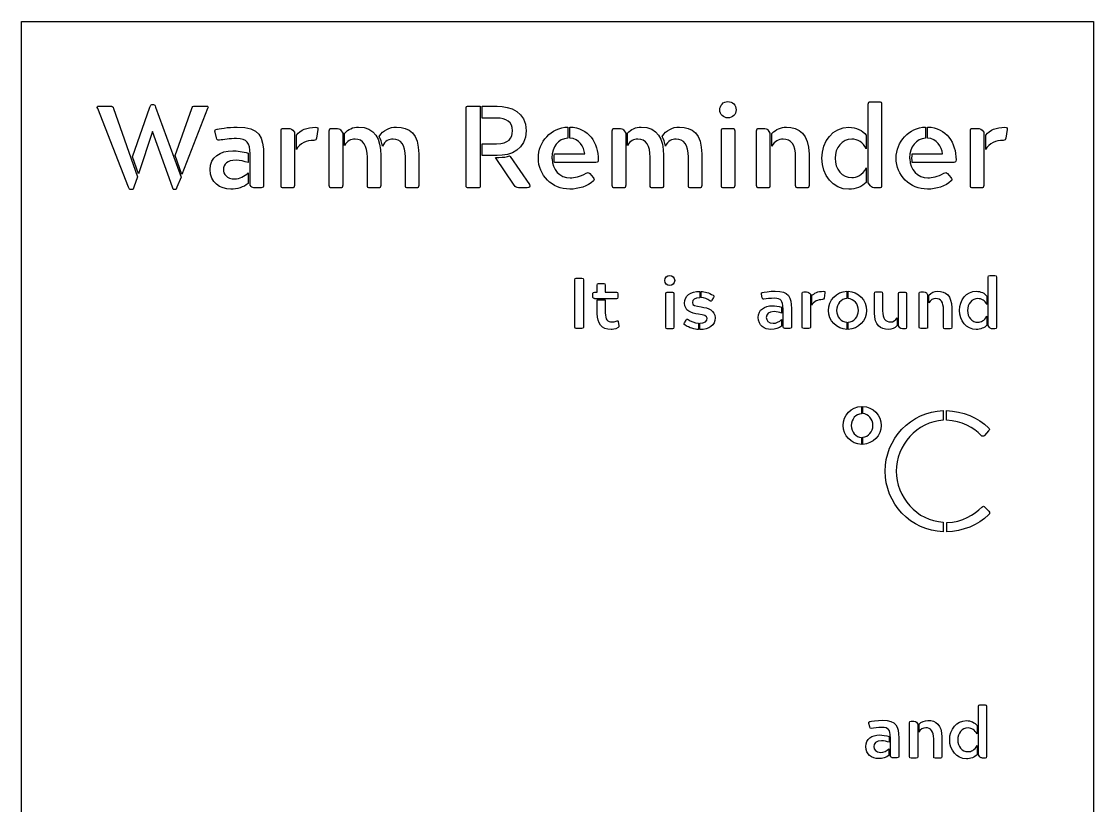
# Model space of a CAD drawing. Header units: centimetres. Extents: x -8.2 to 25.9, y -4.2 to 31.7.
# Drawn here: x 2.1 to 25.9, y 14.32 to 31.73 of the extents above; entities that cross this region are included whole.
import ezdxf

# ---------------------------------------------------------------- set-up
doc = ezdxf.new("R2010")
doc.units = ezdxf.units.CM
doc.header["$MEASUREMENT"] = 0
doc.layers.add('librarydisplayNEWcopy-cut v6_Sketch1', color=7, linetype='Continuous')
doc.layers.add('librarydisplayNEWcopy-cut v6_Sketch6', color=7, linetype='Continuous')

msp = doc.modelspace()

# ---------------------------------------------------------------- linework, layer by layer
at = {"layer": 'librarydisplayNEWcopy-cut v6_Sketch1'}
for p, q in [((2.1, 31.729), (25.9, 31.729)), ((2.1, 0.629), (2.1, 31.729)), ((25.9, 31.729), (25.9, 0.629)), ((4.478, 28.048), (3.793, 29.796)), ((3.822, 29.852), (4.071, 29.852)), ((4.145, 29.796), (4.678, 28.281)), ((4.567, 28.722), (4.952, 29.829)), ((4.997, 29.885), (5.034, 29.885)), ((5.078, 29.829), (5.645, 28.27)), ((5.511, 28.751), (5.882, 29.796)), ((6.234, 29.796), (5.663, 28.329)), ((5.956, 29.852), (6.204, 29.852)), ((11.971, 28.088), (11.971, 29.796)), ((12.027, 29.852), (12.286, 29.852)), ((12.286, 29.852), (12.286, 28.088)), ((12.331, 29.585), (12.331, 29.848)), ((12.331, 29.848), (12.66, 29.848)), ((20.899, 28.148), (20.899, 29.892)), ((20.954, 29.948), (21.139, 29.948)), ((21.195, 29.892), (21.195, 28.088)), ((12.646, 29.585), (12.331, 29.585)), ((5.011, 29.285), (4.7, 28.348)), ((5.452, 28.048), (5.011, 29.285)), ((7.864, 28.088), (7.864, 29.3)), ((7.919, 29.355), (8.012, 29.355)), ((8.682, 29.329), (8.653, 29.14)), ((8.934, 28.088), (8.934, 29.3)), ((8.99, 29.355), (9.086, 29.355)), ((9.186, 29.326), (9.234, 29.251)), ((14.227, 29.385), (14.227, 29.14)), ((14.275, 29.14), (14.275, 29.385)), ((15.216, 28.088), (15.216, 29.3)), ((15.272, 29.355), (15.368, 29.355)), ((15.468, 29.326), (15.516, 29.251)), ((17.639, 28.088), (17.639, 29.3)), ((17.694, 29.355), (17.88, 29.355)), ((17.935, 29.3), (17.935, 28.088)), ((18.42, 28.088), (18.42, 29.3)), ((18.476, 29.355), (18.569, 29.355)), ((18.669, 29.326), (18.717, 29.251)), ((22.169, 29.385), (22.169, 29.14)), ((22.217, 29.14), (22.217, 29.385)), ((23.165, 28.088), (23.165, 29.3)), ((23.221, 29.355), (23.314, 29.355)), ((23.984, 29.329), (23.954, 29.14)), ((6.43, 29.144), (6.4, 29.27)), ((8.16, 29.274), (8.16, 28.088)), ((8.204, 28.885), (8.204, 29.207)), ((9.234, 29.251), (9.234, 28.088)), ((9.275, 29.251), (9.279, 29.251)), ((9.275, 28.974), (9.275, 29.251)), ((15.516, 29.251), (15.516, 28.088)), ((15.553, 28.974), (15.553, 29.251)), ((15.553, 29.251), (15.557, 29.251)), ((18.717, 29.251), (18.717, 28.088)), ((18.761, 28.963), (18.761, 29.244)), ((20.854, 29.207), (20.854, 28.903)), ((23.462, 29.274), (23.462, 28.088)), ((23.506, 28.885), (23.506, 29.207)), ((7.13, 28.807), (7.13, 28.596)), ((12.331, 28.751), (12.331, 29.014)), ((12.331, 29.014), (12.646, 29.014)), ((4.7, 28.348), (4.567, 28.722)), ((5.663, 28.329), (5.511, 28.751)), ((7.178, 28.788), (7.175, 28.788)), ((7.178, 28.092), (7.178, 28.788)), ((7.475, 28.759), (7.475, 28.092)), ((9.779, 28.088), (9.779, 28.718)), ((10.075, 28.751), (10.075, 28.088)), ((10.623, 28.088), (10.623, 28.718)), ((10.92, 28.788), (10.92, 28.088)), ((12.66, 28.751), (12.331, 28.751)), ((13.038, 28.092), (12.62, 28.711)), ((12.62, 28.711), (12.698, 28.711)), ((12.938, 28.744), (12.946, 28.733)), ((12.946, 28.733), (13.375, 28.107)), ((13.875, 28.703), (13.875, 28.681)), ((13.875, 28.681), (13.879, 28.681)), ((13.935, 28.792), (14.605, 28.792)), ((14.853, 28.6), (13.935, 28.6)), ((16.057, 28.088), (16.057, 28.718)), ((16.354, 28.751), (16.354, 28.088)), ((16.905, 28.088), (16.905, 28.718)), ((17.202, 28.788), (17.202, 28.088)), ((19.287, 28.088), (19.287, 28.718)), ((19.584, 28.781), (19.584, 28.088)), ((21.817, 28.703), (21.817, 28.681)), ((21.817, 28.681), (21.821, 28.681)), ((21.876, 28.792), (22.547, 28.792)), ((22.795, 28.6), (21.876, 28.6)), ((7.13, 28.366), (7.13, 28.129)), ((14.716, 28.355), (14.79, 28.262)), ((20.854, 28.477), (20.854, 28.155)), ((22.658, 28.355), (22.732, 28.262)), ((4.678, 28.281), (4.596, 28.048)), ((5.645, 28.27), (5.552, 28.048)), ((9.234, 28.088), (9.23, 28.088)), ((15.516, 28.088), (15.513, 28.088)), ((20.947, 28.077), (20.899, 28.148)), ((4.559, 27.996), (4.515, 27.996)), ((5.511, 27.996), (5.489, 27.996)), ((7.419, 28.037), (7.26, 28.037)), ((8.104, 28.033), (7.919, 28.033)), ((9.175, 28.033), (8.99, 28.033)), ((10.019, 28.033), (9.834, 28.033)), ((10.864, 28.033), (10.679, 28.033)), ((12.231, 28.033), (12.027, 28.033)), ((13.327, 28.037), (13.135, 28.037)), ((15.457, 28.033), (15.272, 28.033)), ((16.298, 28.033), (16.113, 28.033)), ((17.146, 28.033), (16.961, 28.033)), ((17.88, 28.033), (17.694, 28.033)), ((18.661, 28.033), (18.476, 28.033)), ((19.528, 28.033), (19.343, 28.033)), ((21.139, 28.033), (21.047, 28.033)), ((23.406, 28.033), (23.221, 28.033))]:
    msp.add_line(p, q, dxfattribs=at)
for points in [[(3.793, 29.796), (3.774, 29.837), (3.782, 29.852), (3.822, 29.852)], [(4.071, 29.852), (4.111, 29.852), (4.13, 29.84), (4.145, 29.796)], [(4.952, 29.829), (4.967, 29.866), (4.974, 29.885), (4.997, 29.885)], [(5.034, 29.885), (5.056, 29.885), (5.063, 29.866), (5.078, 29.829)], [(5.882, 29.796), (5.897, 29.837), (5.911, 29.852), (5.956, 29.852)], [(6.204, 29.852), (6.245, 29.852), (6.252, 29.84), (6.234, 29.796)], [(11.971, 29.796), (11.971, 29.837), (11.983, 29.852), (12.027, 29.852)], [(12.66, 29.848), (12.957, 29.848), (13.305, 29.722), (13.305, 29.303)], [(17.602, 29.766), (17.602, 29.866), (17.68, 29.952), (17.783, 29.952)], [(17.783, 29.589), (17.683, 29.589), (17.602, 29.666), (17.602, 29.766)], [(17.783, 29.952), (17.883, 29.952), (17.965, 29.87), (17.965, 29.766)], [(17.965, 29.766), (17.965, 29.666), (17.883, 29.589), (17.783, 29.589)], [(20.899, 29.892), (20.899, 29.933), (20.91, 29.948), (20.954, 29.948)], [(21.139, 29.948), (21.18, 29.948), (21.195, 29.933), (21.195, 29.892)], [(13.001, 29.303), (13.001, 29.5), (12.868, 29.585), (12.646, 29.585)], [(6.4, 29.27), (6.389, 29.311), (6.397, 29.326), (6.434, 29.337)], [(6.434, 29.337), (6.463, 29.344), (6.697, 29.385), (6.889, 29.385)], [(6.889, 29.385), (7.386, 29.385), (7.475, 29.166), (7.475, 28.759)], [(7.864, 29.3), (7.864, 29.34), (7.878, 29.355), (7.919, 29.355)], [(8.012, 29.355), (8.093, 29.355), (8.104, 29.34), (8.16, 29.274)], [(8.204, 29.207), (8.297, 29.322), (8.438, 29.381), (8.63, 29.381)], [(8.63, 29.381), (8.682, 29.381), (8.686, 29.366), (8.682, 29.329)], [(8.934, 29.3), (8.934, 29.34), (8.949, 29.355), (8.99, 29.355)], [(9.086, 29.355), (9.134, 29.355), (9.167, 29.348), (9.186, 29.326)], [(9.279, 29.251), (9.353, 29.333), (9.46, 29.385), (9.579, 29.385)], [(9.579, 29.385), (9.949, 29.385), (10.075, 29.122), (10.075, 28.751)], [(10.038, 29.177), (10.138, 29.318), (10.268, 29.385), (10.423, 29.385)], [(10.423, 29.385), (10.708, 29.385), (10.92, 29.233), (10.92, 28.788)], [(12.646, 29.014), (12.916, 29.014), (13.001, 29.14), (13.001, 29.303)], [(13.305, 29.303), (13.305, 28.885), (12.964, 28.751), (12.66, 28.751)], [(13.575, 28.696), (13.575, 29.055), (13.861, 29.374), (14.227, 29.385)], [(14.275, 29.385), (14.694, 29.374), (14.905, 29.033), (14.905, 28.655)], [(15.216, 29.3), (15.216, 29.34), (15.231, 29.355), (15.272, 29.355)], [(15.368, 29.355), (15.416, 29.355), (15.45, 29.348), (15.468, 29.326)], [(15.557, 29.251), (15.631, 29.333), (15.739, 29.385), (15.857, 29.385)], [(15.857, 29.385), (16.228, 29.385), (16.354, 29.122), (16.354, 28.751)], [(16.32, 29.177), (16.42, 29.318), (16.55, 29.385), (16.705, 29.385)], [(16.705, 29.385), (16.991, 29.385), (17.202, 29.233), (17.202, 28.788)], [(17.639, 29.3), (17.639, 29.34), (17.65, 29.355), (17.694, 29.355)], [(17.88, 29.355), (17.92, 29.355), (17.935, 29.34), (17.935, 29.3)], [(18.42, 29.3), (18.42, 29.34), (18.432, 29.355), (18.476, 29.355)], [(18.569, 29.355), (18.617, 29.355), (18.65, 29.348), (18.669, 29.326)], [(18.761, 29.244), (18.85, 29.337), (18.958, 29.381), (19.08, 29.381)], [(19.08, 29.381), (19.365, 29.381), (19.584, 29.229), (19.584, 28.781)], [(19.869, 28.692), (19.869, 29.07), (20.113, 29.381), (20.469, 29.381)], [(20.469, 29.381), (20.624, 29.381), (20.773, 29.307), (20.854, 29.207)], [(21.517, 28.696), (21.517, 29.055), (21.802, 29.374), (22.169, 29.385)], [(22.217, 29.385), (22.636, 29.374), (22.847, 29.033), (22.847, 28.655)], [(23.165, 29.3), (23.165, 29.34), (23.177, 29.355), (23.221, 29.355)], [(23.314, 29.355), (23.395, 29.355), (23.406, 29.34), (23.462, 29.274)], [(23.506, 29.207), (23.599, 29.322), (23.74, 29.381), (23.932, 29.381)], [(23.932, 29.381), (23.984, 29.381), (23.988, 29.366), (23.984, 29.329)], [(6.493, 29.092), (6.452, 29.088), (6.441, 29.103), (6.43, 29.144)], [(6.875, 29.129), (6.726, 29.129), (6.589, 29.107), (6.493, 29.092)], [(7.175, 28.788), (7.175, 29.033), (7.112, 29.129), (6.875, 29.129)], [(8.59, 29.088), (8.43, 29.088), (8.282, 29.033), (8.204, 28.885)], [(8.653, 29.14), (8.645, 29.1), (8.63, 29.088), (8.59, 29.088)], [(9.505, 29.118), (9.416, 29.118), (9.327, 29.077), (9.275, 28.974)], [(9.779, 28.718), (9.779, 28.974), (9.69, 29.118), (9.505, 29.118)], [(10.112, 28.959), (10.105, 29.037), (10.075, 29.129), (10.038, 29.177)], [(10.349, 29.118), (10.268, 29.118), (10.168, 29.081), (10.112, 28.959)], [(10.623, 28.718), (10.623, 28.992), (10.523, 29.118), (10.349, 29.118)], [(14.227, 29.14), (14.02, 29.126), (13.875, 28.948), (13.875, 28.703)], [(14.605, 28.792), (14.587, 28.944), (14.487, 29.129), (14.275, 29.14)], [(15.783, 29.118), (15.694, 29.118), (15.605, 29.077), (15.553, 28.974)], [(16.057, 28.718), (16.057, 28.974), (15.968, 29.118), (15.783, 29.118)], [(16.394, 28.959), (16.387, 29.037), (16.357, 29.129), (16.32, 29.177)], [(16.631, 29.118), (16.55, 29.118), (16.446, 29.081), (16.394, 28.959)], [(16.905, 28.718), (16.905, 28.992), (16.805, 29.118), (16.631, 29.118)], [(19.006, 29.118), (18.909, 29.118), (18.813, 29.07), (18.761, 28.963)], [(19.287, 28.718), (19.287, 28.992), (19.187, 29.118), (19.006, 29.118)], [(20.532, 29.118), (20.317, 29.118), (20.161, 28.926), (20.161, 28.692)], [(20.854, 28.903), (20.784, 29.048), (20.665, 29.118), (20.532, 29.118)], [(22.169, 29.14), (21.962, 29.126), (21.817, 28.948), (21.817, 28.703)], [(22.547, 28.792), (22.528, 28.944), (22.428, 29.129), (22.217, 29.14)], [(23.892, 29.088), (23.732, 29.088), (23.584, 29.033), (23.506, 28.885)], [(23.954, 29.14), (23.947, 29.1), (23.932, 29.088), (23.892, 29.088)], [(6.289, 28.44), (6.289, 28.722), (6.512, 28.859), (6.793, 28.859)], [(6.793, 28.859), (6.886, 28.859), (7.023, 28.837), (7.13, 28.807)], [(6.863, 28.648), (6.667, 28.648), (6.582, 28.559), (6.582, 28.44)], [(7.13, 28.596), (7.045, 28.625), (6.96, 28.648), (6.863, 28.648)], [(12.698, 28.711), (12.805, 28.711), (12.875, 28.722), (12.938, 28.744)], [(14.272, 28.007), (13.879, 28.007), (13.575, 28.314), (13.575, 28.696)], [(13.879, 28.681), (13.879, 28.44), (14.053, 28.259), (14.279, 28.259)], [(13.935, 28.6), (13.92, 28.655), (13.92, 28.733), (13.935, 28.792)], [(14.905, 28.655), (14.905, 28.614), (14.898, 28.6), (14.853, 28.6)], [(20.469, 28.003), (20.113, 28.003), (19.869, 28.318), (19.869, 28.692)], [(20.161, 28.692), (20.161, 28.451), (20.317, 28.262), (20.532, 28.262)], [(22.214, 28.007), (21.821, 28.007), (21.517, 28.314), (21.517, 28.696)], [(21.821, 28.681), (21.821, 28.44), (21.995, 28.259), (22.221, 28.259)], [(21.876, 28.6), (21.865, 28.655), (21.865, 28.733), (21.876, 28.792)], [(22.847, 28.655), (22.847, 28.614), (22.84, 28.6), (22.795, 28.6)], [(6.745, 28.007), (6.512, 28.007), (6.289, 28.151), (6.289, 28.44)], [(6.582, 28.44), (6.582, 28.34), (6.656, 28.233), (6.838, 28.233)], [(6.838, 28.233), (6.941, 28.233), (7.056, 28.292), (7.13, 28.366)], [(14.279, 28.259), (14.372, 28.259), (14.501, 28.281), (14.635, 28.359)], [(14.635, 28.359), (14.676, 28.377), (14.687, 28.388), (14.716, 28.355)], [(20.532, 28.262), (20.639, 28.262), (20.773, 28.318), (20.854, 28.477)], [(22.221, 28.259), (22.314, 28.259), (22.443, 28.281), (22.577, 28.359)], [(22.577, 28.359), (22.617, 28.377), (22.628, 28.388), (22.658, 28.355)], [(7.13, 28.129), (7.03, 28.048), (6.893, 28.007), (6.745, 28.007)], [(7.26, 28.037), (7.223, 28.037), (7.204, 28.055), (7.178, 28.092)], [(7.475, 28.092), (7.475, 28.051), (7.464, 28.037), (7.419, 28.037)], [(7.919, 28.033), (7.878, 28.033), (7.864, 28.048), (7.864, 28.088)], [(8.16, 28.088), (8.156, 28.048), (8.145, 28.033), (8.104, 28.033)], [(8.99, 28.033), (8.949, 28.033), (8.934, 28.048), (8.934, 28.088)], [(9.23, 28.088), (9.23, 28.048), (9.219, 28.033), (9.175, 28.033)], [(9.834, 28.033), (9.793, 28.033), (9.779, 28.048), (9.779, 28.088)], [(10.075, 28.088), (10.075, 28.048), (10.06, 28.033), (10.019, 28.033)], [(10.679, 28.033), (10.638, 28.033), (10.623, 28.048), (10.623, 28.088)], [(10.92, 28.088), (10.92, 28.048), (10.905, 28.033), (10.864, 28.033)], [(12.027, 28.033), (11.986, 28.033), (11.971, 28.044), (11.971, 28.088)], [(12.286, 28.088), (12.286, 28.044), (12.275, 28.033), (12.231, 28.033)], [(13.135, 28.037), (13.09, 28.037), (13.064, 28.055), (13.038, 28.092)], [(13.375, 28.107), (13.405, 28.059), (13.372, 28.037), (13.327, 28.037)], [(14.798, 28.188), (14.676, 28.07), (14.464, 28.007), (14.272, 28.007)], [(14.79, 28.262), (14.816, 28.233), (14.82, 28.214), (14.798, 28.188)], [(15.272, 28.033), (15.231, 28.033), (15.216, 28.048), (15.216, 28.088)], [(15.513, 28.088), (15.513, 28.048), (15.502, 28.033), (15.457, 28.033)], [(16.113, 28.033), (16.072, 28.033), (16.057, 28.048), (16.057, 28.088)], [(16.354, 28.088), (16.354, 28.048), (16.339, 28.033), (16.298, 28.033)], [(16.961, 28.033), (16.92, 28.033), (16.905, 28.048), (16.905, 28.088)], [(17.202, 28.088), (17.202, 28.048), (17.191, 28.033), (17.146, 28.033)], [(17.694, 28.033), (17.654, 28.033), (17.639, 28.048), (17.639, 28.088)], [(17.935, 28.088), (17.935, 28.048), (17.924, 28.033), (17.88, 28.033)], [(18.476, 28.033), (18.435, 28.033), (18.42, 28.048), (18.42, 28.088)], [(18.717, 28.088), (18.717, 28.048), (18.706, 28.033), (18.661, 28.033)], [(19.343, 28.033), (19.302, 28.033), (19.287, 28.048), (19.287, 28.088)], [(19.584, 28.088), (19.584, 28.048), (19.569, 28.033), (19.528, 28.033)], [(20.854, 28.155), (20.765, 28.062), (20.617, 28.003), (20.469, 28.003)], [(21.195, 28.088), (21.195, 28.048), (21.18, 28.033), (21.139, 28.033)], [(22.74, 28.188), (22.617, 28.07), (22.406, 28.007), (22.214, 28.007)], [(22.732, 28.262), (22.758, 28.233), (22.762, 28.214), (22.74, 28.188)], [(23.221, 28.033), (23.18, 28.033), (23.165, 28.048), (23.165, 28.088)], [(23.462, 28.088), (23.458, 28.048), (23.451, 28.033), (23.406, 28.033)], [(4.515, 27.996), (4.504, 27.996), (4.493, 28.011), (4.478, 28.048)], [(4.596, 28.048), (4.582, 28.014), (4.574, 27.996), (4.559, 27.996)], [(5.489, 27.996), (5.474, 27.996), (5.467, 28.014), (5.452, 28.048)], [(5.552, 28.048), (5.537, 28.014), (5.526, 27.996), (5.511, 27.996)], [(21.047, 28.033), (21.013, 28.033), (20.976, 28.048), (20.947, 28.077)]]:
    msp.add_open_spline(points, degree=3, dxfattribs=at)
at = {"layer": 'librarydisplayNEWcopy-cut v6_Sketch6'}
for p, q in [((14.383, 24.944), (14.383, 25.996)), ((14.416, 26.029), (14.542, 26.029)), ((14.576, 25.996), (14.576, 24.944)), ((23.562, 24.977), (23.562, 26.055)), ((23.595, 26.088), (23.71, 26.088)), ((23.743, 26.055), (23.743, 24.94)), ((14.82, 25.721), (14.879, 25.721)), ((14.879, 25.721), (14.879, 25.877)), ((14.913, 25.91), (15.027, 25.91)), ((15.061, 25.877), (15.061, 25.721)), ((15.061, 25.721), (15.309, 25.721)), ((16.435, 25.721), (16.55, 25.721)), ((17.161, 25.736), (17.161, 25.596)), ((17.191, 25.599), (17.191, 25.736)), ((19.465, 25.725), (19.524, 25.725)), ((19.935, 25.707), (19.917, 25.588)), ((20.424, 25.74), (20.424, 25.577)), ((20.45, 25.577), (20.45, 25.74)), ((21.069, 25.725), (21.184, 25.725)), ((21.602, 25.721), (21.717, 25.721)), ((22.065, 25.725), (22.125, 25.725)), ((22.188, 25.707), (22.217, 25.662)), ((14.787, 25.61), (14.787, 25.688)), ((14.82, 25.573), (14.82, 25.577)), ((15.309, 25.573), (14.82, 25.573)), ((14.883, 25.551), (15.061, 25.551)), ((14.883, 25.244), (14.883, 25.551)), ((15.061, 25.551), (15.061, 25.258)), ((15.342, 25.684), (15.342, 25.607)), ((16.402, 24.94), (16.402, 25.688)), ((16.583, 25.688), (16.583, 24.94)), ((17.465, 25.603), (17.428, 25.544)), ((18.546, 25.596), (18.528, 25.673)), ((19.432, 24.944), (19.432, 25.692)), ((19.617, 25.677), (19.617, 24.944)), ((19.643, 25.633), (19.639, 25.633)), ((19.643, 25.429), (19.643, 25.633)), ((21.036, 25.262), (21.036, 25.692)), ((21.217, 25.692), (21.217, 25.303)), ((21.569, 24.97), (21.569, 25.688)), ((21.75, 25.688), (21.75, 24.94)), ((22.032, 24.944), (22.032, 25.692)), ((22.243, 25.481), (22.243, 25.655)), ((23.532, 25.633), (23.532, 25.444)), ((18.976, 25.384), (18.976, 25.255)), ((19.009, 25.373), (19.002, 25.373)), ((19.009, 24.944), (19.009, 25.373)), ((19.191, 25.355), (19.191, 24.944)), ((22.569, 24.94), (22.569, 25.329)), ((22.751, 25.37), (22.751, 24.94)), ((15.35, 25.058), (15.364, 24.977)), ((16.82, 25.04), (16.857, 25.099)), ((17.131, 25.032), (17.131, 24.892)), ((17.157, 24.888), (17.157, 25.032)), ((18.972, 25.11), (18.972, 24.966)), ((20.424, 25.051), (20.424, 24.892)), ((20.45, 24.892), (20.45, 25.051)), ((21.543, 25.151), (21.543, 24.977)), ((23.532, 25.184), (23.532, 24.984)), ((14.542, 24.91), (14.416, 24.91)), ((16.55, 24.907), (16.435, 24.907)), ((18.972, 24.966), (18.976, 24.966)), ((19.158, 24.91), (19.061, 24.91)), ((19.58, 24.91), (19.465, 24.91)), ((19.617, 24.944), (19.613, 24.944)), ((21.599, 24.925), (21.569, 24.97)), ((21.717, 24.907), (21.662, 24.907)), ((22.184, 24.91), (22.065, 24.91)), ((22.717, 24.907), (22.602, 24.907)), ((23.591, 24.932), (23.562, 24.977)), ((23.71, 24.907), (23.654, 24.907)), ((20.747, 23.184), (20.747, 23.021)), ((20.776, 23.025), (20.776, 23.184)), ((22.565, 23.091), (22.565, 22.877)), ((22.639, 22.877), (22.639, 23.091)), ((23.569, 22.64), (23.48, 22.54)), ((20.747, 22.495), (20.747, 22.34)), ((20.776, 22.34), (20.776, 22.499)), ((23.49, 20.946), (23.574, 20.856)), ((22.565, 20.617), (22.565, 20.402)), ((22.64, 20.592), (22.645, 20.606)), ((22.64, 20.397), (22.64, 20.592)), ((23.343, 15.45), (23.343, 16.528)), ((23.377, 16.561), (23.491, 16.561)), ((23.525, 16.528), (23.525, 15.413)), ((21.851, 16.194), (21.91, 16.194)), ((20.932, 16.068), (20.913, 16.146)), ((21.817, 15.413), (21.817, 16.161)), ((21.973, 16.176), (22.002, 16.131)), ((22.002, 16.131), (22.002, 15.413)), ((22.025, 15.954), (22.025, 16.128)), ((23.314, 16.102), (23.314, 15.913)), ((21.362, 15.857), (21.362, 15.728)), ((21.395, 15.846), (21.388, 15.846)), ((21.395, 15.416), (21.395, 15.846)), ((21.576, 15.828), (21.576, 15.416)), ((22.351, 15.413), (22.351, 15.802)), ((22.532, 15.842), (22.532, 15.413)), ((21.358, 15.583), (21.358, 15.439)), ((23.314, 15.654), (23.314, 15.453)), ((21.358, 15.439), (21.362, 15.439)), ((21.543, 15.383), (21.447, 15.383)), ((21.965, 15.379), (21.851, 15.379)), ((22.002, 15.413), (21.999, 15.413)), ((22.499, 15.379), (22.384, 15.379)), ((23.373, 15.405), (23.343, 15.45)), ((23.491, 15.379), (23.436, 15.379))]:
    msp.add_line(p, q, dxfattribs=at)
for points in [[(14.383, 25.996), (14.383, 26.021), (14.39, 26.029), (14.416, 26.029)], [(14.542, 26.029), (14.568, 26.029), (14.576, 26.021), (14.576, 25.996)], [(16.379, 25.977), (16.379, 26.04), (16.428, 26.092), (16.491, 26.092)], [(16.491, 25.866), (16.428, 25.866), (16.379, 25.914), (16.379, 25.977)], [(16.491, 26.092), (16.55, 26.092), (16.602, 26.04), (16.602, 25.977)], [(16.602, 25.977), (16.602, 25.914), (16.55, 25.866), (16.491, 25.866)], [(23.562, 26.055), (23.562, 26.081), (23.569, 26.088), (23.595, 26.088)], [(23.71, 26.088), (23.736, 26.088), (23.743, 26.081), (23.743, 26.055)], [(14.787, 25.688), (14.787, 25.714), (14.794, 25.721), (14.82, 25.721)], [(14.879, 25.877), (14.879, 25.903), (14.887, 25.91), (14.913, 25.91)], [(15.027, 25.91), (15.053, 25.91), (15.061, 25.903), (15.061, 25.877)], [(15.309, 25.721), (15.335, 25.721), (15.342, 25.714), (15.342, 25.684)], [(16.402, 25.688), (16.402, 25.714), (16.409, 25.721), (16.435, 25.721)], [(16.55, 25.721), (16.576, 25.721), (16.583, 25.714), (16.583, 25.688)], [(16.82, 25.477), (16.82, 25.629), (16.95, 25.744), (17.161, 25.736)], [(17.191, 25.736), (17.268, 25.733), (17.357, 25.707), (17.454, 25.651)], [(18.528, 25.673), (18.52, 25.699), (18.524, 25.71), (18.55, 25.714)], [(18.55, 25.714), (18.569, 25.718), (18.713, 25.744), (18.832, 25.744)], [(18.832, 25.744), (19.135, 25.744), (19.191, 25.61), (19.191, 25.355)], [(19.432, 25.692), (19.432, 25.718), (19.439, 25.725), (19.465, 25.725)], [(19.524, 25.725), (19.572, 25.725), (19.58, 25.714), (19.617, 25.677)], [(19.639, 25.633), (19.695, 25.703), (19.784, 25.74), (19.902, 25.74)], [(19.902, 25.74), (19.935, 25.74), (19.939, 25.729), (19.935, 25.707)], [(20.013, 25.314), (20.013, 25.544), (20.195, 25.733), (20.424, 25.74)], [(20.45, 25.74), (20.68, 25.733), (20.861, 25.54), (20.861, 25.314)], [(21.036, 25.692), (21.036, 25.718), (21.043, 25.725), (21.069, 25.725)], [(21.184, 25.725), (21.21, 25.725), (21.217, 25.718), (21.217, 25.692)], [(21.569, 25.688), (21.569, 25.714), (21.576, 25.721), (21.602, 25.721)], [(21.717, 25.721), (21.743, 25.721), (21.75, 25.714), (21.75, 25.688)], [(22.032, 25.692), (22.032, 25.718), (22.039, 25.725), (22.065, 25.725)], [(22.125, 25.725), (22.154, 25.725), (22.173, 25.721), (22.188, 25.707)], [(22.243, 25.655), (22.299, 25.714), (22.365, 25.74), (22.439, 25.74)], [(22.439, 25.74), (22.617, 25.74), (22.751, 25.647), (22.751, 25.37)], [(22.925, 25.314), (22.925, 25.547), (23.077, 25.74), (23.295, 25.74)], [(23.295, 25.74), (23.391, 25.74), (23.484, 25.696), (23.532, 25.633)], [(14.82, 25.577), (14.794, 25.577), (14.787, 25.584), (14.787, 25.61)], [(15.342, 25.607), (15.342, 25.581), (15.335, 25.573), (15.309, 25.573)], [(17.131, 25.232), (16.965, 25.255), (16.82, 25.307), (16.82, 25.477)], [(17.161, 25.596), (17.042, 25.596), (16.994, 25.555), (16.994, 25.488)], [(16.994, 25.488), (16.994, 25.425), (17.065, 25.41), (17.187, 25.392)], [(17.383, 25.529), (17.324, 25.566), (17.261, 25.596), (17.191, 25.599)], [(17.428, 25.544), (17.417, 25.521), (17.405, 25.51), (17.383, 25.529)], [(17.454, 25.651), (17.48, 25.636), (17.472, 25.625), (17.465, 25.603)], [(18.583, 25.562), (18.557, 25.558), (18.55, 25.57), (18.546, 25.596)], [(18.817, 25.584), (18.724, 25.584), (18.639, 25.573), (18.583, 25.562)], [(19.002, 25.373), (19.002, 25.525), (18.965, 25.584), (18.817, 25.584)], [(19.88, 25.555), (19.78, 25.555), (19.691, 25.518), (19.643, 25.429)], [(19.917, 25.588), (19.913, 25.562), (19.906, 25.555), (19.88, 25.555)], [(20.424, 25.577), (20.302, 25.57), (20.195, 25.462), (20.195, 25.314)], [(20.68, 25.314), (20.68, 25.455), (20.58, 25.57), (20.45, 25.577)], [(22.395, 25.577), (22.336, 25.577), (22.276, 25.547), (22.243, 25.481)], [(22.569, 25.329), (22.569, 25.499), (22.506, 25.577), (22.395, 25.577)], [(23.332, 25.577), (23.199, 25.577), (23.103, 25.458), (23.103, 25.314)], [(23.532, 25.444), (23.488, 25.533), (23.414, 25.577), (23.332, 25.577)], [(15.19, 24.892), (14.979, 24.892), (14.883, 25.025), (14.883, 25.244)], [(15.061, 25.258), (15.061, 25.114), (15.109, 25.058), (15.209, 25.058)], [(17.324, 25.14), (17.324, 25.192), (17.254, 25.218), (17.131, 25.232)], [(17.187, 25.392), (17.354, 25.37), (17.498, 25.318), (17.498, 25.147)], [(18.457, 25.158), (18.457, 25.333), (18.595, 25.418), (18.769, 25.418)], [(18.809, 25.288), (18.687, 25.288), (18.635, 25.232), (18.635, 25.158)], [(18.769, 25.418), (18.824, 25.418), (18.909, 25.407), (18.976, 25.384)], [(18.976, 25.255), (18.924, 25.273), (18.869, 25.288), (18.809, 25.288)], [(20.424, 24.892), (20.198, 24.899), (20.013, 25.088), (20.013, 25.314)], [(20.195, 25.314), (20.195, 25.173), (20.298, 25.058), (20.424, 25.051)], [(20.45, 25.051), (20.58, 25.062), (20.68, 25.173), (20.68, 25.314)], [(20.861, 25.314), (20.861, 25.088), (20.684, 24.899), (20.45, 24.892)], [(21.347, 24.892), (21.169, 24.892), (21.036, 24.984), (21.036, 25.262)], [(21.217, 25.303), (21.217, 25.136), (21.28, 25.058), (21.391, 25.058)], [(23.295, 24.892), (23.077, 24.892), (22.925, 25.088), (22.925, 25.314)], [(23.103, 25.314), (23.103, 25.166), (23.199, 25.051), (23.332, 25.051)], [(15.209, 25.058), (15.246, 25.058), (15.272, 25.062), (15.305, 25.077)], [(15.305, 25.077), (15.335, 25.092), (15.342, 25.092), (15.35, 25.058)], [(16.828, 24.992), (16.805, 25.007), (16.809, 25.018), (16.82, 25.04)], [(17.131, 24.892), (17.042, 24.895), (16.931, 24.925), (16.828, 24.992)], [(16.857, 25.099), (16.868, 25.121), (16.876, 25.132), (16.902, 25.114)], [(16.902, 25.114), (16.954, 25.077), (17.039, 25.036), (17.131, 25.032)], [(17.498, 25.147), (17.498, 24.995), (17.368, 24.884), (17.157, 24.888)], [(17.157, 25.032), (17.268, 25.032), (17.324, 25.081), (17.324, 25.14)], [(18.739, 24.892), (18.595, 24.892), (18.457, 24.981), (18.457, 25.158)], [(18.635, 25.158), (18.635, 25.095), (18.683, 25.029), (18.791, 25.029)], [(18.791, 25.029), (18.854, 25.029), (18.924, 25.066), (18.972, 25.11)], [(21.391, 25.058), (21.45, 25.058), (21.51, 25.088), (21.543, 25.151)], [(23.332, 25.051), (23.399, 25.051), (23.48, 25.084), (23.532, 25.184)], [(14.416, 24.91), (14.39, 24.91), (14.383, 24.918), (14.383, 24.944)], [(14.576, 24.944), (14.576, 24.918), (14.568, 24.91), (14.542, 24.91)], [(15.346, 24.932), (15.283, 24.892), (15.213, 24.892), (15.19, 24.892)], [(15.364, 24.977), (15.368, 24.955), (15.368, 24.944), (15.346, 24.932)], [(16.435, 24.907), (16.409, 24.907), (16.402, 24.914), (16.402, 24.94)], [(16.583, 24.94), (16.583, 24.914), (16.576, 24.907), (16.55, 24.907)], [(18.976, 24.966), (18.913, 24.918), (18.832, 24.892), (18.739, 24.892)], [(19.061, 24.91), (19.039, 24.91), (19.024, 24.921), (19.009, 24.944)], [(19.191, 24.944), (19.191, 24.918), (19.183, 24.91), (19.158, 24.91)], [(19.465, 24.91), (19.439, 24.91), (19.432, 24.918), (19.432, 24.944)], [(19.613, 24.944), (19.613, 24.918), (19.606, 24.91), (19.58, 24.91)], [(21.543, 24.977), (21.487, 24.918), (21.421, 24.892), (21.347, 24.892)], [(21.662, 24.907), (21.632, 24.907), (21.613, 24.91), (21.599, 24.925)], [(21.75, 24.94), (21.75, 24.914), (21.743, 24.907), (21.717, 24.907)], [(22.065, 24.91), (22.039, 24.91), (22.032, 24.918), (22.032, 24.944)], [(22.602, 24.907), (22.577, 24.907), (22.569, 24.914), (22.569, 24.94)], [(22.751, 24.94), (22.751, 24.914), (22.743, 24.907), (22.717, 24.907)], [(23.532, 24.984), (23.477, 24.929), (23.388, 24.892), (23.295, 24.892)], [(23.654, 24.907), (23.632, 24.907), (23.61, 24.914), (23.591, 24.932)], [(23.743, 24.94), (23.743, 24.914), (23.736, 24.907), (23.71, 24.907)], [(20.339, 22.762), (20.339, 22.988), (20.521, 23.177), (20.747, 23.184)], [(20.776, 23.184), (21.006, 23.177), (21.184, 22.984), (21.184, 22.762)], [(21.273, 21.747), (21.273, 22.462), (21.839, 23.069), (22.565, 23.091)], [(22.639, 23.091), (22.984, 23.08), (23.347, 22.932), (23.569, 22.71)], [(20.747, 23.021), (20.624, 23.014), (20.521, 22.906), (20.521, 22.758)], [(21.002, 22.762), (21.002, 22.903), (20.902, 23.014), (20.776, 23.025)], [(22.565, 22.877), (21.976, 22.854), (21.517, 22.31), (21.517, 21.747)], [(23.403, 22.54), (23.247, 22.706), (22.973, 22.866), (22.639, 22.877)], [(20.747, 22.34), (20.521, 22.347), (20.339, 22.536), (20.339, 22.762)], [(20.521, 22.758), (20.521, 22.617), (20.624, 22.503), (20.747, 22.495)], [(20.776, 22.499), (20.902, 22.51), (21.002, 22.621), (21.002, 22.762)], [(21.184, 22.762), (21.184, 22.54), (21.006, 22.351), (20.776, 22.34)], [(23.569, 22.71), (23.595, 22.684), (23.595, 22.666), (23.569, 22.64)], [(23.48, 22.54), (23.454, 22.514), (23.428, 22.514), (23.403, 22.54)], [(22.565, 20.402), (21.839, 20.421), (21.273, 21.032), (21.273, 21.747)], [(21.517, 21.747), (21.517, 21.18), (21.973, 20.636), (22.565, 20.617)], [(22.645, 20.606), (22.986, 20.617), (23.249, 20.776), (23.42, 20.95)], [(23.42, 20.95), (23.446, 20.976), (23.468, 20.972), (23.49, 20.946)], [(23.57, 20.778), (23.344, 20.552), (22.988, 20.408), (22.64, 20.397)], [(23.574, 20.856), (23.6, 20.826), (23.6, 20.808), (23.57, 20.778)], [(23.343, 16.528), (23.343, 16.554), (23.351, 16.561), (23.377, 16.561)], [(23.491, 16.561), (23.517, 16.561), (23.525, 16.554), (23.525, 16.528)], [(20.913, 16.146), (20.906, 16.172), (20.91, 16.183), (20.936, 16.187)], [(20.936, 16.187), (20.954, 16.191), (21.099, 16.217), (21.217, 16.217)], [(21.217, 16.217), (21.521, 16.217), (21.576, 16.083), (21.576, 15.828)], [(21.817, 16.161), (21.817, 16.187), (21.825, 16.194), (21.851, 16.194)], [(21.91, 16.194), (21.939, 16.194), (21.958, 16.191), (21.973, 16.176)], [(22.025, 16.128), (22.08, 16.187), (22.147, 16.213), (22.221, 16.213)], [(22.221, 16.213), (22.399, 16.213), (22.532, 16.12), (22.532, 15.842)], [(22.706, 15.783), (22.706, 16.017), (22.858, 16.209), (23.077, 16.209)], [(23.077, 16.209), (23.173, 16.209), (23.266, 16.165), (23.314, 16.102)], [(20.969, 16.035), (20.943, 16.031), (20.936, 16.042), (20.932, 16.068)], [(21.202, 16.057), (21.11, 16.057), (21.025, 16.046), (20.969, 16.035)], [(21.388, 15.846), (21.388, 15.998), (21.35, 16.057), (21.202, 16.057)], [(22.177, 16.05), (22.117, 16.05), (22.058, 16.02), (22.025, 15.954)], [(22.351, 15.802), (22.351, 15.972), (22.288, 16.05), (22.177, 16.05)], [(23.114, 16.046), (22.98, 16.046), (22.884, 15.928), (22.884, 15.783)], [(23.314, 15.913), (23.269, 16.002), (23.195, 16.046), (23.114, 16.046)], [(20.843, 15.631), (20.843, 15.805), (20.98, 15.891), (21.154, 15.891)], [(21.195, 15.761), (21.073, 15.761), (21.021, 15.705), (21.021, 15.631)], [(21.154, 15.891), (21.21, 15.891), (21.295, 15.879), (21.362, 15.857)], [(21.362, 15.728), (21.31, 15.746), (21.254, 15.761), (21.195, 15.761)], [(23.077, 15.361), (22.858, 15.361), (22.706, 15.557), (22.706, 15.783)], [(22.884, 15.783), (22.884, 15.635), (22.98, 15.52), (23.114, 15.52)], [(21.125, 15.365), (20.98, 15.365), (20.843, 15.453), (20.843, 15.631)], [(21.021, 15.631), (21.021, 15.568), (21.069, 15.502), (21.176, 15.502)], [(21.176, 15.502), (21.239, 15.502), (21.31, 15.539), (21.358, 15.583)], [(23.114, 15.52), (23.18, 15.52), (23.262, 15.553), (23.314, 15.654)], [(21.362, 15.439), (21.299, 15.391), (21.217, 15.365), (21.125, 15.365)], [(21.447, 15.383), (21.425, 15.383), (21.41, 15.394), (21.395, 15.416)], [(21.576, 15.416), (21.576, 15.391), (21.569, 15.383), (21.543, 15.383)], [(21.851, 15.379), (21.825, 15.379), (21.817, 15.387), (21.817, 15.413)], [(21.999, 15.413), (21.999, 15.387), (21.991, 15.379), (21.965, 15.379)], [(22.384, 15.379), (22.358, 15.379), (22.351, 15.387), (22.351, 15.413)], [(22.532, 15.413), (22.532, 15.387), (22.525, 15.379), (22.499, 15.379)], [(23.314, 15.453), (23.258, 15.398), (23.169, 15.361), (23.077, 15.361)], [(23.436, 15.379), (23.414, 15.379), (23.391, 15.387), (23.373, 15.405)], [(23.525, 15.413), (23.525, 15.387), (23.517, 15.379), (23.491, 15.379)]]:
    msp.add_open_spline(points, degree=3, dxfattribs=at)
msp.add_open_spline([(22.217, 25.662), (22.217, 25.652), (22.217, 25.642), (22.217, 25.633), (22.217, 25.613), (22.217, 25.593), (22.217, 25.573), (22.217, 25.566), (22.217, 25.558), (22.217, 25.551), (22.217, 25.492), (22.217, 25.433), (22.217, 25.373), (22.217, 25.367), (22.217, 25.361), (22.217, 25.355), (22.217, 25.225), (22.217, 25.096), (22.217, 24.966), (22.217, 24.958), (22.217, 24.951), (22.217, 24.944), (22.217, 24.918), (22.21, 24.91), (22.184, 24.91)], degree=3, knots=[0, 0, 0, 0, 0.029638, 0.029638, 0.029638, 0.088905, 0.088905, 0.088905, 0.111153, 0.111153, 0.111153, 0.28893, 0.28893, 0.28893, 0.306858, 0.306858, 0.306858, 0.696388, 0.696388, 0.696388, 0.718613, 0.718613, 0.718613, 1.718613, 1.718613, 1.718613, 1.718613], dxfattribs=at)

doc.saveas('drawing.dxf')
